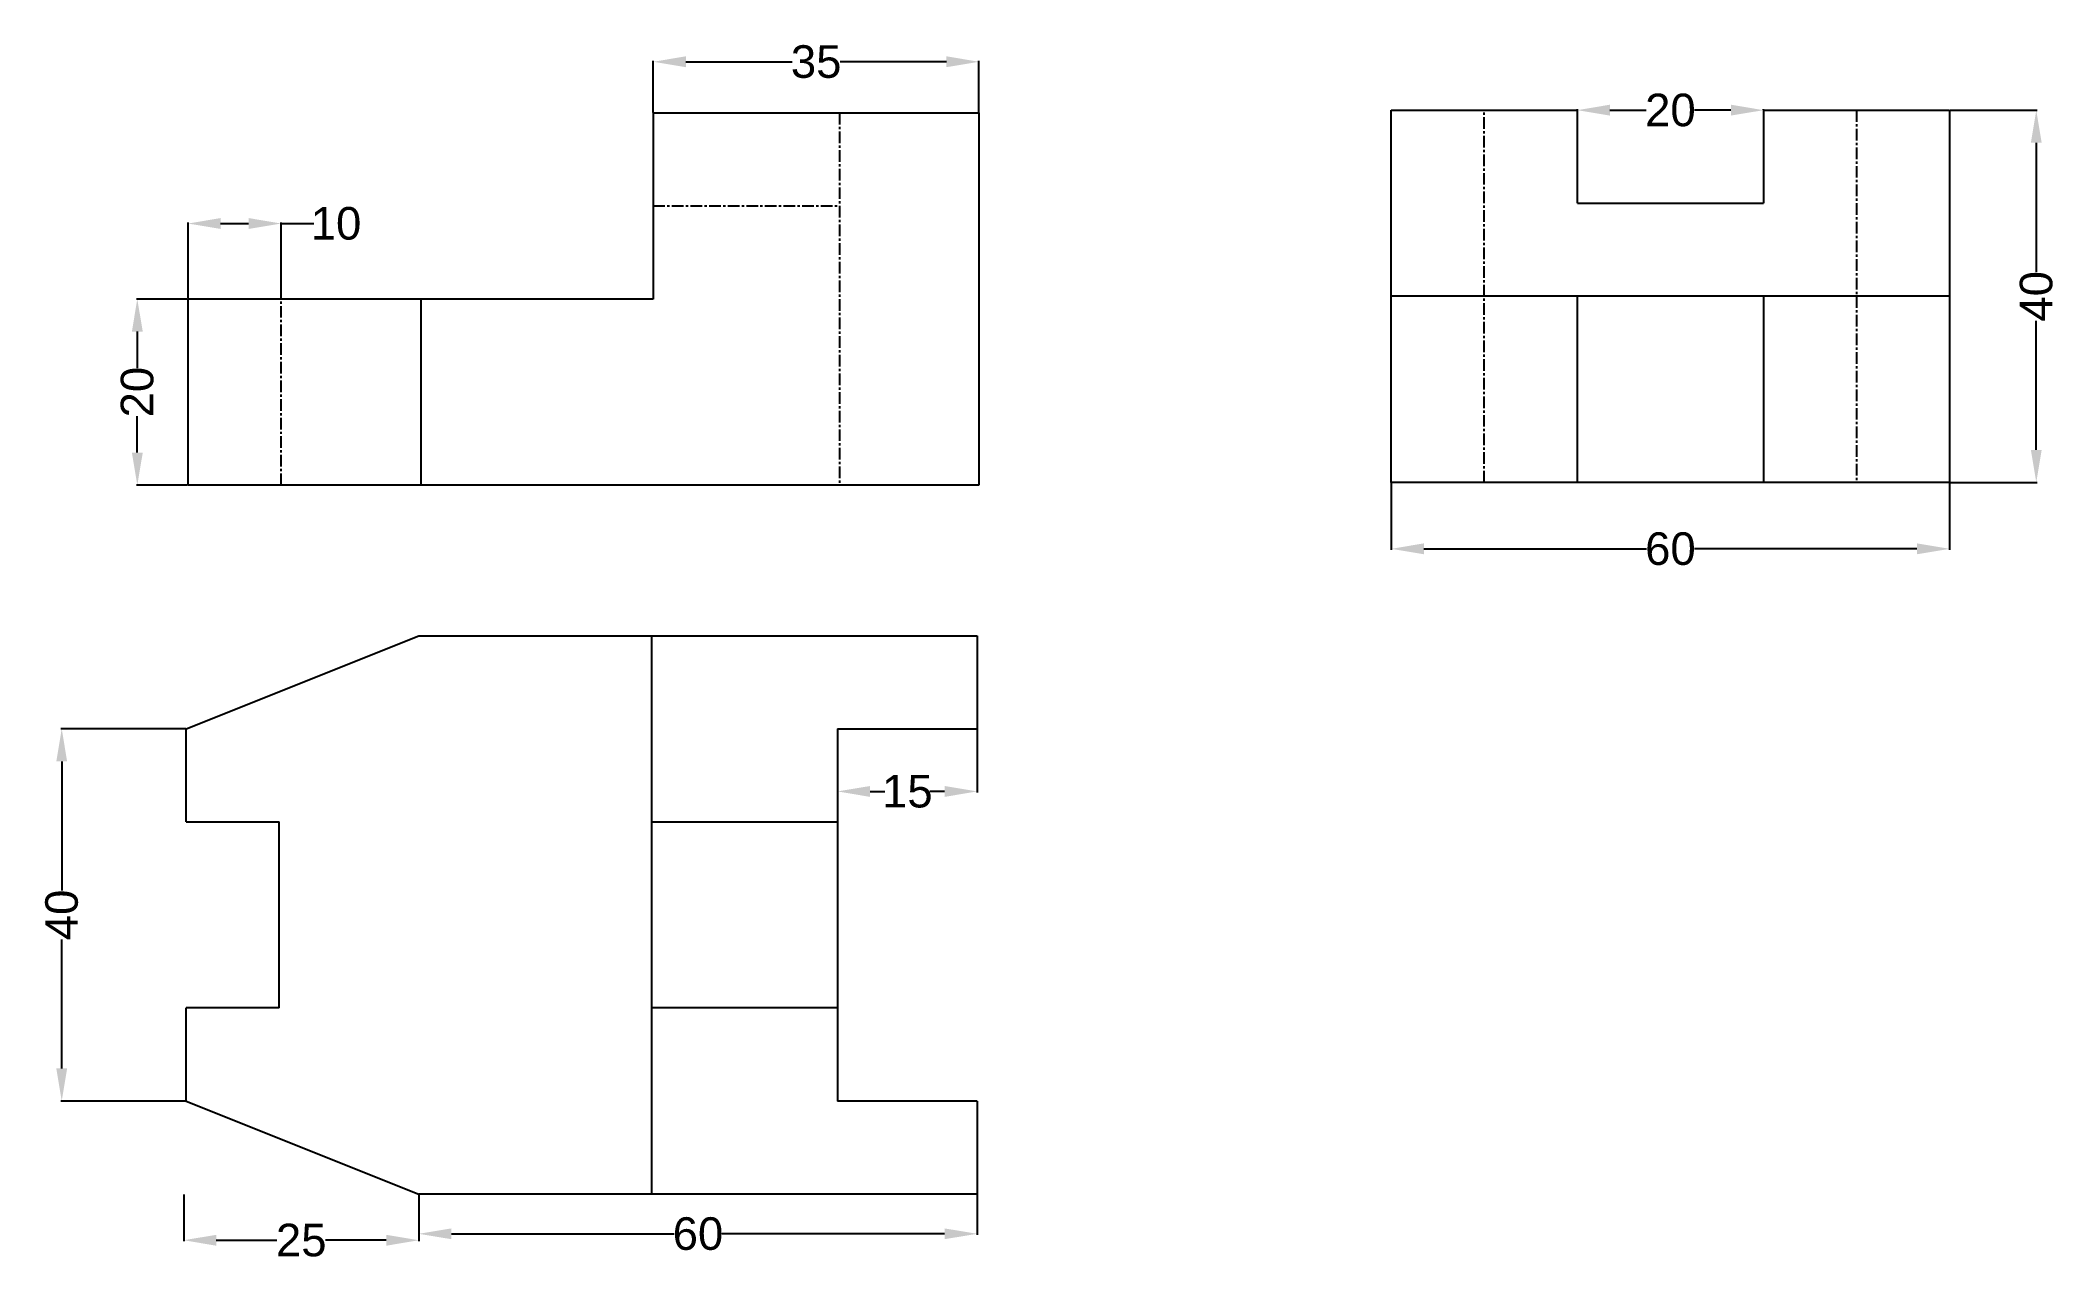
# Model space of a CAD drawing. Header units: inches. Extents: x 74 to 291, y 103 to 234.
import ezdxf

# ---------------------------------------------------------------- set-up
doc = ezdxf.new("R2010")
doc.units = ezdxf.units.IN
doc.header["$MEASUREMENT"] = 0
doc.linetypes.add('CENTER', pattern=[2, 1.25, -0.25, 0.25, -0.25])
doc.layers.add('Layer1', color=7, linetype='CENTER')
doc.styles.get("Standard").update_dxf_attribs({"font": 'arial.ttf'})
doc.dimstyles.new('AM_ANSI', dxfattribs={"dimtxt": 3.5, "dimasz": 3.5, "dimexe": 0.1, "dimexo": 0.05, "dimgap": 0.06, "dimtad": 0, "dimdec": 0, "dimzin": 7, "dimdsep": 46, "dimtxsty": 'Standard', "dimcen": 0, "dimclrd": 256, "dimclre": 256, "dimclrt": 2, "dimadec": 0, "dimazin": 2, "dimtp": 0.1, "dimtm": 0.1, "dimtfac": 0.71, "dimtdec": 0, "dimtofl": 0, "dimtmove": 0, "dimatfit": 3, "dimfxl": 1, "dimtolj": 1, "dimtzin": 7, "dimlwd": -1, "dimlwe": -1, "dimarcsym": 1})

# ---------------------------------------------------------------- blocks, each defined once
blk = doc.blocks.new('*D5')
at = {"linetype": 'ByBlock', "transparency": 16777216}
for p, q in [((159.85, 160.35), (159.85, 153.57)), ((174.85, 160.35), (174.85, 153.57)), ((163.35, 153.67), (164.93, 153.67)), ((171.35, 153.67), (169.76, 153.67))]:
    blk.add_line(p, q, dxfattribs=at)
at = {"transparency": 16777216}
for points in [[(163.35, 154.25), (163.35, 153.08), (159.85, 153.67)], [(171.35, 154.25), (171.35, 153.08), (174.85, 153.67)]]:
    blk.add_solid(points, dxfattribs=at)
at = {"layer": 'Defpoints', "color": 0, "transparency": 16777216}
for p in [(159.85, 160.4), (174.85, 160.4), (159.85, 153.67)]:
    blk.add_point(p, dxfattribs=at)
at = {"color": 2, "transparency": 16777216, "insert": (167.35, 153.67), "char_height": 3.5, "attachment_point": 5}
blk.add_mtext('\\A1;15', dxfattribs=at)
blk = doc.blocks.new('*D6')
at = {"linetype": 'ByBlock', "transparency": 16777216}
for p, q in [((114.85, 110.35), (114.85, 106.04)), ((174.85, 110.35), (174.85, 106.04)), ((118.35, 106.14), (142.28, 106.14)), ((171.35, 106.14), (147.42, 106.14))]:
    blk.add_line(p, q, dxfattribs=at)
at = {"transparency": 16777216}
for points in [[(118.35, 106.72), (118.35, 105.56), (114.85, 106.14)], [(171.35, 106.72), (171.35, 105.56), (174.85, 106.14)]]:
    blk.add_solid(points, dxfattribs=at)
at = {"layer": 'Defpoints', "color": 0, "transparency": 16777216}
for p in [(114.85, 110.4), (174.85, 110.4), (114.85, 106.14)]:
    blk.add_point(p, dxfattribs=at)
at = {"color": 2, "transparency": 16777216, "insert": (144.85, 106.14), "char_height": 3.5, "attachment_point": 5}
blk.add_mtext('\\A1;60', dxfattribs=at)
blk = doc.blocks.new('*D7')
at = {"linetype": 'ByBlock', "transparency": 16777216}
for p, q in [((89.58, 110.35), (89.58, 105.35)), ((114.85, 110.35), (114.85, 105.35)), ((93.08, 105.45), (99.6, 105.45)), ((111.35, 105.45), (104.82, 105.45))]:
    blk.add_line(p, q, dxfattribs=at)
at = {"transparency": 16777216}
for points in [[(93.08, 106.03), (93.08, 104.86), (89.58, 105.45)], [(111.35, 106.03), (111.35, 104.86), (114.85, 105.45)]]:
    blk.add_solid(points, dxfattribs=at)
at = {"layer": 'Defpoints', "color": 0, "transparency": 16777216}
for p in [(89.58, 110.4), (114.85, 110.4), (89.58, 105.45)]:
    blk.add_point(p, dxfattribs=at)
at = {"color": 2, "transparency": 16777216, "insert": (102.21, 105.45), "char_height": 3.5, "attachment_point": 5}
blk.add_mtext('\\A1;25', dxfattribs=at)
blk = doc.blocks.new('*D8')
at = {"linetype": 'ByBlock', "transparency": 16777216}
for p, q in [((89.8, 160.4), (76.37, 160.4)), ((76.47, 156.9), (76.47, 143.03)), ((76.47, 123.9), (76.47, 137.77)), ((89.8, 120.4), (76.37, 120.4))]:
    blk.add_line(p, q, dxfattribs=at)
at = {"transparency": 16777216}
for points in [[(75.89, 156.9), (77.05, 156.9), (76.47, 160.4)], [(75.89, 123.9), (77.05, 123.9), (76.47, 120.4)]]:
    blk.add_solid(points, dxfattribs=at)
at = {"layer": 'Defpoints', "color": 0, "transparency": 16777216}
for p in [(89.85, 160.4), (76.47, 120.4), (89.85, 120.4)]:
    blk.add_point(p, dxfattribs=at)
at = {"color": 2, "transparency": 16777216, "insert": (76.47, 140.4), "char_height": 3.5, "attachment_point": 5, "rotation": 90}
blk.add_mtext('\\A1;40', dxfattribs=at)
blk = doc.blocks.new('*D9')
at = {"linetype": 'ByBlock', "transparency": 16777216}
for p, q in [((140.05, 226.62), (140.05, 232.16)), ((143.55, 232.06), (154.97, 232.06)), ((171.55, 232.06), (160.13, 232.06)), ((175.05, 226.62), (175.05, 232.16))]:
    blk.add_line(p, q, dxfattribs=at)
at = {"transparency": 16777216}
for points in [[(143.55, 232.65), (143.55, 231.48), (140.05, 232.06)], [(171.55, 232.65), (171.55, 231.48), (175.05, 232.06)]]:
    blk.add_solid(points, dxfattribs=at)
at = {"layer": 'Defpoints', "color": 0, "transparency": 16777216}
for p in [(175.05, 232.06), (140.05, 226.57), (175.05, 226.57)]:
    blk.add_point(p, dxfattribs=at)
at = {"color": 2, "transparency": 16777216, "insert": (157.55, 232.06), "char_height": 3.5, "attachment_point": 5}
blk.add_mtext('\\A1;35', dxfattribs=at)
blk = doc.blocks.new('*D10')
at = {"linetype": 'ByBlock', "transparency": 16777216}
for p, q in [((90.05, 206.62), (90.05, 214.78)), ((93.55, 214.68), (96.55, 214.68)), ((100.05, 206.62), (100.05, 214.78)), ((100.05, 214.68), (103.55, 214.68))]:
    blk.add_line(p, q, dxfattribs=at)
at = {"transparency": 16777216}
for points in [[(93.55, 215.27), (93.55, 214.1), (90.05, 214.68)], [(96.55, 215.27), (96.55, 214.1), (100.05, 214.68)]]:
    blk.add_solid(points, dxfattribs=at)
at = {"layer": 'Defpoints', "color": 0, "transparency": 16777216}
for p in [(100.05, 214.68), (90.05, 206.57), (100.05, 206.57)]:
    blk.add_point(p, dxfattribs=at)
at = {"color": 2, "transparency": 16777216, "insert": (105.95, 214.68), "char_height": 3.5, "attachment_point": 5}
blk.add_mtext('\\A1;10', dxfattribs=at)
blk = doc.blocks.new('*D11')
at = {"linetype": 'ByBlock', "transparency": 16777216}
for p, q in [((90, 206.57), (84.49, 206.57)), ((84.59, 203.07), (84.59, 199.16)), ((84.59, 190.07), (84.59, 193.98)), ((90, 186.57), (84.49, 186.57))]:
    blk.add_line(p, q, dxfattribs=at)
at = {"transparency": 16777216}
for points in [[(84.01, 203.07), (85.18, 203.07), (84.59, 206.57)], [(84.01, 190.07), (85.18, 190.07), (84.59, 186.57)]]:
    blk.add_solid(points, dxfattribs=at)
at = {"layer": 'Defpoints', "color": 0, "transparency": 16777216}
for p in [(84.59, 206.57), (90.05, 206.57), (90.05, 186.57)]:
    blk.add_point(p, dxfattribs=at)
at = {"color": 2, "transparency": 16777216, "insert": (84.59, 196.57), "char_height": 3.5, "attachment_point": 5, "rotation": 90}
blk.add_mtext('\\A1;20', dxfattribs=at)
blk = doc.blocks.new('*D12')
at = {"linetype": 'ByBlock', "transparency": 16777216}
for p, q in [((239.36, 226.91), (239.36, 226.96)), ((242.86, 226.86), (246.77, 226.86)), ((255.86, 226.86), (251.95, 226.86)), ((259.36, 226.91), (259.36, 226.96))]:
    blk.add_line(p, q, dxfattribs=at)
at = {"transparency": 16777216}
for points in [[(242.86, 227.45), (242.86, 226.28), (239.36, 226.86)], [(255.86, 227.45), (255.86, 226.28), (259.36, 226.86)]]:
    blk.add_solid(points, dxfattribs=at)
at = {"layer": 'Defpoints', "color": 0, "transparency": 16777216}
for p in [(239.36, 226.86), (259.36, 226.86), (259.36, 226.86)]:
    blk.add_point(p, dxfattribs=at)
at = {"color": 2, "transparency": 16777216, "insert": (249.36, 226.86), "char_height": 3.5, "attachment_point": 5}
blk.add_mtext('\\A1;20', dxfattribs=at)
blk = doc.blocks.new('*D13')
at = {"linetype": 'ByBlock', "transparency": 16777216}
for p, q in [((279.41, 226.86), (288.78, 226.86)), ((288.68, 223.36), (288.68, 209.49)), ((288.68, 190.36), (288.68, 204.23)), ((279.41, 186.86), (288.78, 186.86))]:
    blk.add_line(p, q, dxfattribs=at)
at = {"transparency": 16777216}
for points in [[(288.1, 223.36), (289.26, 223.36), (288.68, 226.86)], [(288.1, 190.36), (289.26, 190.36), (288.68, 186.86)]]:
    blk.add_solid(points, dxfattribs=at)
at = {"layer": 'Defpoints', "color": 0, "transparency": 16777216}
for p in [(279.36, 226.86), (279.36, 186.86), (288.68, 186.86)]:
    blk.add_point(p, dxfattribs=at)
at = {"color": 2, "transparency": 16777216, "insert": (288.68, 206.86), "char_height": 3.5, "attachment_point": 5, "rotation": 90}
blk.add_mtext('\\A1;40', dxfattribs=at)
blk = doc.blocks.new('*D14')
at = {"linetype": 'ByBlock', "transparency": 16777216}
for p, q in [((219.36, 186.81), (219.36, 179.63)), ((279.36, 186.81), (279.36, 179.63)), ((222.86, 179.73), (246.79, 179.73)), ((275.86, 179.73), (251.93, 179.73))]:
    blk.add_line(p, q, dxfattribs=at)
at = {"transparency": 16777216}
for points in [[(222.86, 180.32), (222.86, 179.15), (219.36, 179.73)], [(275.86, 180.32), (275.86, 179.15), (279.36, 179.73)]]:
    blk.add_solid(points, dxfattribs=at)
at = {"layer": 'Defpoints', "color": 0, "transparency": 16777216}
for p in [(219.36, 186.86), (279.36, 186.86), (279.36, 179.73)]:
    blk.add_point(p, dxfattribs=at)
at = {"color": 2, "transparency": 16777216, "insert": (249.36, 179.73), "char_height": 3.5, "attachment_point": 5}
blk.add_mtext('\\A1;60', dxfattribs=at)

msp = doc.modelspace()

# ---------------------------------------------------------------- linework, layer by layer
for p, q in [((140.05, 226.57), (140.05, 206.57)), ((140.05, 226.57), (175.05, 226.57)), ((175.05, 226.57), (175.05, 186.57)), ((219.36, 226.86), (239.36, 226.86)), ((219.36, 186.86), (219.36, 226.86)), ((239.36, 216.86), (239.36, 226.86)), ((259.36, 226.86), (259.36, 216.86)), ((259.36, 226.86), (279.36, 226.86)), ((279.36, 226.86), (279.36, 186.86)), ((239.36, 216.86), (259.36, 216.86)), ((90.05, 186.57), (90.05, 206.57)), ((140.05, 206.57), (90.05, 206.57)), ((115.05, 206.57), (115.05, 186.57)), ((279.36, 206.86), (219.36, 206.86)), ((239.36, 186.86), (239.36, 206.86)), ((259.36, 206.86), (259.36, 186.86)), ((175.05, 186.57), (90.05, 186.57)), ((279.36, 186.86), (219.36, 186.86)), ((89.85, 160.4), (114.85, 170.4)), ((114.85, 170.4), (174.85, 170.4)), ((139.85, 170.4), (139.85, 110.4)), ((174.85, 170.4), (174.85, 160.4)), ((89.85, 150.4), (89.85, 160.4)), ((159.85, 160.4), (174.85, 160.4)), ((159.85, 160.4), (159.85, 120.4)), ((89.85, 150.4), (99.85, 150.4)), ((99.85, 130.4), (99.85, 150.4)), ((139.85, 150.4), (159.85, 150.4)), ((89.85, 120.4), (89.85, 130.4)), ((99.85, 130.4), (89.85, 130.4)), ((159.85, 130.4), (139.85, 130.4)), ((89.85, 120.4), (114.85, 110.4)), ((174.85, 120.4), (159.85, 120.4)), ((174.85, 120.4), (174.85, 110.4)), ((174.85, 110.4), (114.85, 110.4))]:
    msp.add_line(p, q)
at = {"layer": 'Layer1'}
for p, q in [((160.05, 226.57), (160.05, 186.57)), ((229.36, 186.86), (229.36, 226.86)), ((269.36, 226.86), (269.36, 186.86)), ((140.05, 216.57), (160.05, 216.57)), ((100.05, 186.57), (100.05, 206.57))]:
    msp.add_line(p, q, dxfattribs=at)

# ---------------------------------------------------------------- dimensions: what is measured, and where the dimension line sits
for base, p1, p2, picture, middle in [((175.05, 232.06), (140.05, 226.57), (175.05, 226.57), '*D9', (157.55, 232.06)), ((259.36, 226.86), (239.36, 226.86), (259.36, 226.86), '*D12', (249.36, 226.86)), ((100.05, 214.68), (90.05, 206.57), (100.05, 206.57), '*D10', (105.95, 214.68)), ((279.36, 179.73), (219.36, 186.86), (279.36, 186.86), '*D14', (249.36, 179.73)), ((159.85, 153.67), (174.85, 160.4), (159.85, 160.4), '*D5', (167.35, 153.67)), ((89.58, 105.45), (114.85, 110.4), (89.58, 110.4), '*D7', (102.21, 105.45)), ((114.85, 106.14), (174.85, 110.4), (114.85, 110.4), '*D6', (144.85, 106.14))]:
    dim = msp.add_linear_dim(base=base, p1=p1, p2=p2, dimstyle='AM_ANSI')
    dim.commit()
    dim.dimension.update_dxf_attribs({"geometry": picture, "text_midpoint": middle})
for base, p1, p2, picture, middle in [((288.68, 186.86), (279.36, 226.86), (279.36, 186.86), '*D13', (288.68, 206.86)), ((84.59, 206.57), (90.05, 186.57), (90.05, 206.57), '*D11', (84.59, 196.57)), ((76.47, 120.4), (89.85, 160.4), (89.85, 120.4), '*D8', (76.47, 140.4))]:
    dim = msp.add_linear_dim(base=base, p1=p1, p2=p2, angle=90, dimstyle='AM_ANSI')
    dim.commit()
    dim.dimension.update_dxf_attribs({"geometry": picture, "text_midpoint": middle})

doc.saveas('drawing.dxf')
